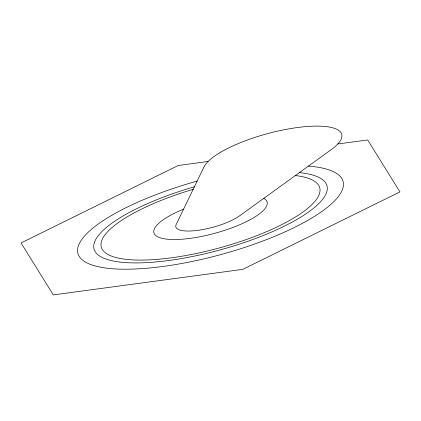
<?xml version="1.0" encoding="UTF-8"?>
<svg xmlns="http://www.w3.org/2000/svg" width="421" height="421" viewBox="0 0 421 421"><rect width="100%" height="100%" fill="white"/><g stroke="black" fill="none" stroke-linecap="round" stroke-linejoin="round"><path stroke-width="0.63" d="M208.095 161.464L178.225 165.49L21.05 242.959L53.325 294.895L242.775 269.361L399.95 191.887L367.675 139.951L337.81 143.977M308.44 166.106A137.383 38.558 -15.2 0 1 277.571 235.134A137.383 38.558 -15.2 0 1 84.063 261.215A137.383 38.558 -15.2 0 1 197.144 181.109M299.442 172.605A120.68 33.869 -15.2 0 1 268.145 233.518A120.68 33.869 -15.2 0 1 99.898 256.194A120.68 33.869 -15.2 0 1 194.407 186.766M295.363 175.552A113.181 31.764 -15.2 0 1 263.904 232.792A113.181 31.764 -15.2 0 1 107.018 253.937A113.181 31.764 -15.2 0 1 193.171 189.329M263.825 198.338A58.635 16.456 -15.2 0 1 232.466 227.635A58.635 16.456 -15.2 0 1 159.301 237.497A58.635 16.456 -15.2 0 1 183.582 209.153M204.022 166.884L176.273 224.256A35.764 10.036 -15.2 0 0 198.059 230.313A35.764 10.036 -15.2 0 0 239.796 215.694L331.064 149.76A71.717 20.129 -15.2 0 0 297.237 127.558A71.717 20.129 -15.2 0 0 204.022 166.884"/></g></svg>
